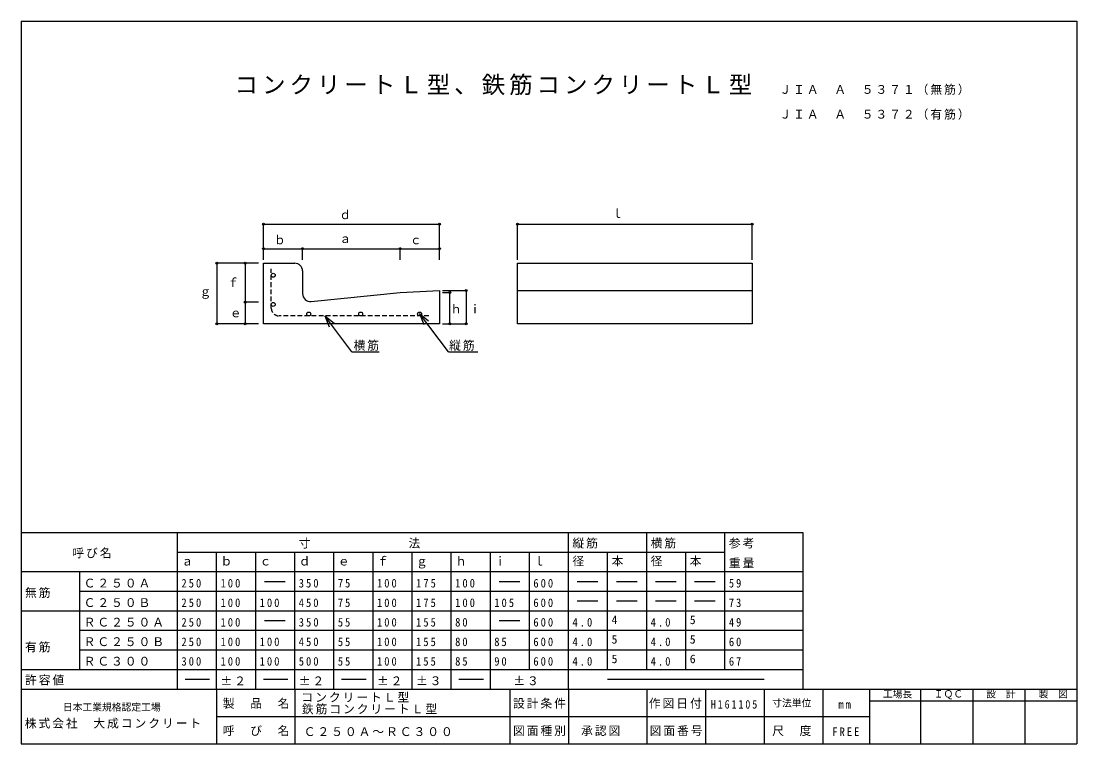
# Model space of a CAD drawing. Units: millimetres, scale not verified. Extents: x -1350 to 1350, y -950 to 900.
import ezdxf
from ezdxf.enums import TextEntityAlignment as Align

# ---------------------------------------------------------------- set-up
doc = ezdxf.new("R2010")
doc.units = ezdxf.units.MM
doc.header["$LTSCALE"] = 10
doc.header["$PDMODE"] = 32
doc.header["$PDSIZE"] = 5
doc.linetypes.add('DASHED1', pattern=[1.8, 1.2, -0.6])
for name, color, linetype in [('0-1', 7, 'Continuous'), ('0-2', 7, 'Continuous'), ('F-0', 2, 'Continuous')]:
    doc.layers.add(name, color=color, linetype=linetype)
doc.styles.add('ＭＳ ゴシック', font='')
doc.styles.get('ＭＳ ゴシック').set_extended_font_data('MS Gothic')

msp = doc.modelspace()

# ---------------------------------------------------------------- linework, layer by layer
at = {"layer": '0-1', "linetype": 'DASHED1'}
for p, q in [((-710.27, 165.39), (-710.27, 265.84)), ((-307.03, 145.39), (-690.27, 145.39))]:
    msp.add_line(p, q, dxfattribs=at)
at = {"layer": '0-1'}
for p, q in [((-630.27, 260.39), (-630.27, 202.49)), ((-608.28, 182.59), (-380.27, 205.39)), ((-80.27, 210.39), (519.73, 210.39))]:
    msp.add_line(p, q, dxfattribs=at)
for points in [[(-730.27, 125.39), (-730.27, 280.39), (-650.27, 280.39)], [(-380.27, 205.39), (-280.27, 210.39), (-280.27, 125.39), (-730.27, 125.39)]]:
    msp.add_lwpolyline(points, dxfattribs=at)
msp.add_lwpolyline([(-80.27, 280.39), (519.73, 280.39), (519.73, 125.39), (-80.27, 125.39)], close=True, dxfattribs=at)
for centre in [(-705.27, 249.42), (-705.27, 174.81), (-614.45, 150.39), (-481.63, 150.39), (-330.91, 150.39)]:
    msp.add_circle(centre, 5, dxfattribs=at)
for centre, start, end in [((-650.27, 260.39), 0, 90), ((-610.27, 202.49), 180, 275.71062)]:
    msp.add_arc(centre, 20, start, end, dxfattribs=at)
at = {"layer": '0-1', "linetype": 'DASHED1'}
msp.add_arc((-690.27, 165.39), 20, 180, 270, dxfattribs=at)
at = {"layer": '0-2', "color": 4}
for p, q in [((-730.27, 380.17), (-280.27, 380.17)), ((-730.27, 288.72), (-730.27, 380.17)), ((-280.27, 288.72), (-280.27, 380.17)), ((-80.27, 380.17), (519.73, 380.17)), ((-80.27, 288.72), (-80.27, 380.17)), ((519.73, 288.72), (519.73, 380.17)), ((-730.27, 317.51), (-630.27, 317.51)), ((-730.27, 288.72), (-730.27, 317.51)), ((-280.27, 288.72), (-280.27, 317.51)), ((-849.63, 280.39), (-849.63, 125.39)), ((-742.94, 280.39), (-849.63, 280.39)), ((-776.81, 280.39), (-776.81, 180.39)), ((-742.94, 280.39), (-776.81, 280.39)), ((-272.15, 210.39), (-212.16, 210.39)), ((-272.15, 205.39), (-253.52, 205.39)), ((-253.52, 125.39), (-253.52, 205.39)), ((-212.16, 210.39), (-212.16, 125.39)), ((-742.94, 125.39), (-849.63, 125.39)), ((-742.94, 125.39), (-776.81, 125.39)), ((-272.15, 125.39), (-253.52, 125.39)), ((-272.15, 125.39), (-212.16, 125.39))]:
    msp.add_line(p, q, dxfattribs=at)
at = {"layer": '0-2'}
for p, q in [((-572.96, 145.39), (-561.85, 117.52)), ((-331.53, 151.24), (-320.16, 123.48)), ((-504.19, 53.21), (-433.95, 53.21)), ((-256.91, 53.21), (-182.29, 53.21)), ((650, -410), (-1350, -410)), ((-950, -810), (-950, -410)), ((50, -810), (50, -410)), ((250, -760), (250, -410)), ((450, -760), (450, -410)), ((650, -810), (650, -410)), ((450, -460), (-950, -460)), ((-850, -810), (-850, -460)), ((-750, -810), (-750, -460)), ((-650, -810), (-650, -460)), ((-550, -810), (-550, -460)), ((-450, -810), (-450, -460)), ((-350, -810), (-350, -460)), ((-250, -810), (-250, -460)), ((-150, -810), (-150, -460)), ((-50, -760), (-50, -460)), ((150, -760), (150, -460)), ((350, -760), (350, -460)), ((650, -510), (-1350, -510)), ((-1200, -760), (-1200, -510)), ((-674.93, -535), (-727.61, -535)), ((-74.93, -535), (-127.61, -535)), ((125.07, -535), (72.39, -535)), ((225.07, -535), (172.39, -535)), ((325.07, -535), (272.39, -535)), ((425.07, -535), (372.39, -535)), ((650, -560), (-1200, -560)), ((125.07, -585), (72.39, -585)), ((225.07, -585), (172.39, -585)), ((325.07, -585), (272.39, -585)), ((425.07, -585), (372.39, -585)), ((650, -610), (-1350, -610)), ((-674.93, -635), (-727.61, -635)), ((-74.93, -635), (-127.61, -635)), ((650, -660), (-1200, -660)), ((650, -710), (-1200, -710)), ((650, -760), (-1350, -760)), ((-867.91, -785), (-930.29, -785)), ((-667.91, -785), (-730.29, -785)), ((-467.91, -785), (-530.29, -785)), ((-167.91, -785), (-230.29, -785)), ((550.56, -785), (150, -785))]:
    msp.add_line(p, q, dxfattribs=at)
at = {"layer": '0-2', "color": 4}
for points in [[(-630.27, 288.72), (-630.27, 317.51), (-380.27, 317.51)], [(-380.27, 288.72), (-380.27, 317.51), (-280.27, 317.51)], [(-742.94, 180.39), (-776.81, 180.39), (-776.81, 125.39)]]:
    msp.add_lwpolyline(points, dxfattribs=at)
at = {"layer": '0-2'}
for points in [[(-504.19, 53.21), (-572.96, 145.39), (-549.41, 126.8)], [(-256.91, 53.21), (-331.53, 151.24), (-307.8, 132.88)]]:
    msp.add_lwpolyline(points, dxfattribs=at)
at = {"layer": '0-2', "color": 4}
for p in [(-730.27, 380.17), (-280.27, 380.17), (-80.27, 380.17), (519.73, 380.17), (-730.27, 317.51), (-630.27, 317.51), (-380.27, 317.51), (-280.27, 317.51), (-849.63, 280.39), (-776.81, 280.39), (-253.52, 205.39), (-212.16, 210.39), (-776.81, 180.39), (-849.63, 125.39), (-776.81, 125.39), (-253.52, 125.39), (-212.16, 125.39)]:
    msp.add_point(p, dxfattribs=at)
at = {"layer": 'F-0'}
for p, q in [((-1350, 900), (-1350, -950)), ((-1350, 900), (1350, 900)), ((1350, 900), (1350, -950)), ((-1350, -810), (1350, -810)), ((-850, -810), (-850, -950)), ((-650, -810), (-650, -950)), ((-100, -810), (-100, -950)), ((50, -810), (50, -950)), ((250, -810), (250, -950)), ((400, -810), (400, -950)), ((550, -810), (550, -950)), ((700, -810), (700, -950)), ((820, -810), (820, -950)), ((950, -810), (950, -950)), ((1084, -810), (1084, -950)), ((1217, -810), (1217, -950)), ((820, -840), (1350, -840)), ((-850, -880), (820, -880)), ((-1350, -950), (1350, -950))]:
    msp.add_line(p, q, dxfattribs=at)

# ---------------------------------------------------------------- texts
at = {"layer": '0-2', "style": 'ＭＳ ゴシック'}
for s, p in [('ｄ', (-536.08, 386.65)), ('ｌ', (159.66, 389.87)), ('ｂ', (-703.57, 322.23)), ('ａ', (-536.08, 325.45)), ('ｃ', (-355.7, 322.23)), ('ｆ', (-822.75, 212.71)), ('ｇ', (-893.61, 190.17)), ('ｈ', (-252.63, 145.07)), ('ｉ', (-204.32, 145.07)), ('ｅ', (-816.31, 135.41)), ('ａ', (-940, -500)), ('ｂ', (-840, -500)), ('ｃ', (-740, -500)), ('ｄ', (-640, -500)), ('ｅ', (-540, -500)), ('ｆ', (-440, -500)), ('ｇ', (-340, -500)), ('ｈ', (-240, -500)), ('ｉ', (-140, -500)), ('ｌ', (-40, -500)), ('径', (60, -500)), ('本', (160, -500)), ('径', (260, -500)), ('本', (360, -500)), ('4', (160, -650)), ('5', (360, -650)), ('5', (160, -700)), ('5', (360, -700)), ('5', (160, -750)), ('6', (360, -750))]:
    msp.add_text(s, height=21.99, dxfattribs=at).set_placement(p, align=Align.BOTTOM_LEFT)
at = {"layer": '0-2', "color": 3, "insert": (-803.98, 710.21), "char_height": 43.99, "attachment_point": 7, "style": 'ＭＳ ゴシック'}
msp.add_mtext('\\T1.17;コンクリートＬ型、鉄筋コンクリートＬ型', dxfattribs=at)
at = {"layer": '0-2', "char_height": 21.99, "attachment_point": 7, "style": 'ＭＳ ゴシック'}
for s, insert in [('\\T1.17;ＪＩＡ\u3000Ａ\u3000５３７１（無筋）', (589.34, 710.88)), ('\\T1.17;ＪＩＡ\u3000Ａ\u3000５３７２（有筋）', (589.34, 647.4)), ('\\T1.17;横筋', (-499.8, 56.13)), ('\\T1.17;縦筋', (-255.45, 56.13)), ('\\T1.17;寸\u3000\u3000\u3000\u3000\u3000\u3000\u3000法', (-640, -450)), ('\\T1.17;縦筋', (60, -450)), ('\\T1.17;横筋', (260, -450)), ('\\T1.17;参考', (460, -450)), ('\\T1.17;呼び名', (-1218.95, -475.14)), ('\\T1.17;重量', (460, -500)), ('\\T1.17;Ｃ２５０Ａ', (-1190, -550)), ('\\T1.38;\\W0.9;250', (-940, -550)), ('\\T1.38;\\W0.9;100', (-840, -550)), ('\\T1.38;\\W0.9;350', (-640, -550)), ('\\T1.36;\\W0.9;75', (-540, -550)), ('\\T1.38;\\W0.9;100', (-440, -550)), ('\\T1.38;\\W0.9;175', (-340, -550)), ('\\T1.38;\\W0.9;100', (-240, -550)), ('\\T1.38;\\W0.9;600', (-40, -550)), ('\\T1.36;\\W0.9;59', (460, -550)), ('\\T1.17;無筋', (-1340, -576.53)), ('\\T1.17;Ｃ２５０Ｂ', (-1190, -600)), ('\\T1.38;\\W0.9;250', (-940, -600)), ('\\T1.38;\\W0.9;100', (-840, -600)), ('\\T1.38;\\W0.9;100', (-740, -600)), ('\\T1.38;\\W0.9;450', (-640, -600)), ('\\T1.36;\\W0.9;75', (-540, -600)), ('\\T1.38;\\W0.9;100', (-440, -600)), ('\\T1.38;\\W0.9;175', (-340, -600)), ('\\T1.38;\\W0.9;100', (-240, -600)), ('\\T1.38;\\W0.9;105', (-140, -600)), ('\\T1.38;\\W0.9;600', (-40, -600)), ('\\T1.36;\\W0.9;73', (460, -600)), ('\\T1.17;ＲＣ２５０Ａ', (-1190, -650)), ('\\T1.38;\\W0.9;250', (-940, -650)), ('\\T1.38;\\W0.9;100', (-840, -650)), ('\\T1.38;\\W0.9;350', (-640, -650)), ('\\T1.36;\\W0.9;55', (-540, -650)), ('\\T1.38;\\W0.9;100', (-440, -650)), ('\\T1.38;\\W0.9;155', (-340, -650)), ('\\T1.36;\\W0.9;80', (-240, -650)), ('\\T1.38;\\W0.9;600', (-40, -650)), ('\\T1.38;\\W0.9;4.0', (60, -650)), ('\\T1.38;\\W0.9;4.0', (260, -650)), ('\\T1.36;\\W0.9;49', (460, -650)), ('\\T1.17;有筋', (-1340, -715.78)), ('\\T1.17;ＲＣ２５０Ｂ', (-1190, -700)), ('\\T1.38;\\W0.9;250', (-940, -700)), ('\\T1.38;\\W0.9;100', (-840, -700)), ('\\T1.38;\\W0.9;100', (-740, -700)), ('\\T1.38;\\W0.9;450', (-640, -700)), ('\\T1.36;\\W0.9;55', (-540, -700)), ('\\T1.38;\\W0.9;100', (-440, -700)), ('\\T1.38;\\W0.9;155', (-340, -700)), ('\\T1.36;\\W0.9;80', (-240, -700)), ('\\T1.36;\\W0.9;85', (-140, -700)), ('\\T1.38;\\W0.9;600', (-40, -700)), ('\\T1.38;\\W0.9;4.0', (60, -700)), ('\\T1.38;\\W0.9;4.0', (260, -700)), ('\\T1.36;\\W0.9;60', (460, -700)), ('\\T1.17;ＲＣ３００', (-1190, -750)), ('\\T1.38;\\W0.9;300', (-940, -750)), ('\\T1.38;\\W0.9;100', (-840, -750)), ('\\T1.38;\\W0.9;100', (-740, -750)), ('\\T1.38;\\W0.9;500', (-640, -750)), ('\\T1.36;\\W0.9;55', (-540, -750)), ('\\T1.38;\\W0.9;100', (-440, -750)), ('\\T1.38;\\W0.9;155', (-340, -750)), ('\\T1.36;\\W0.9;85', (-240, -750)), ('\\T1.36;\\W0.9;90', (-140, -750)), ('\\T1.38;\\W0.9;600', (-40, -750)), ('\\T1.38;\\W0.9;4.0', (60, -750)), ('\\T1.38;\\W0.9;4.0', (260, -750)), ('\\T1.36;\\W0.9;67', (460, -750)), ('\\T1.17;許容値', (-1340, -800)), ('\\T1.17;±２', (-840, -800)), ('\\T1.17;±２', (-640, -800)), ('\\T1.17;±２', (-440, -800)), ('\\T1.17;±３', (-340, -800)), ('\\T1.17;±３', (-91.11, -800)), ('\\T1.17;コンクリートＬ型', (-633.06, -843.37)), ('\\T1.17;鉄筋コンクリートＬ型', (-631.99, -874.54)), ('\\T1.17;Ｃ２５０Ａ～ＲＣ３００', (-627.14, -930.22))]:
    msp.add_mtext(s, dxfattribs=dict(at, insert=insert))
at = {"layer": 'F-0', "color": 4, "style": 'ＭＳ ゴシック'}
for s, p in [('寸法単位', (570.88, -860)), ('工場長', (853.95, -836.76)), ('ＩＱＣ', (983.95, -836.76)), ('設\u3000計', (1117.95, -836.76)), ('製\u3000図', (1251.95, -836.76)), ('日本工業規格認定工場', (-1243.11, -870.61))]:
    msp.add_text(s, height=18.33, dxfattribs=at).set_placement(p, align=Align.BOTTOM_LEFT)
at = {"layer": 'F-0', "color": 7, "char_height": 21.99, "attachment_point": 7, "style": 'ＭＳ ゴシック'}
for s, insert in [('\\T1.17;製\u3000品\u3000名', (-834.17, -860)), ('\\T1.17;設計条件', (-92.05, -860)), ('\\T1.17;作図日付', (255.36, -860)), ('\\T1.39;\\W0.85;H161105', (413.79, -860)), ('\\T1.36;\\W0.9;mm', (740.15, -860)), ('\\T1.17;株式会社\u3000大成コンクリート', (-1340.61, -911.02)), ('\\T1.17;呼\u3000び\u3000名', (-834.17, -930)), ('\\T1.17;図面種別', (-92.05, -930)), ('\\T1.17;承認図', (82.19, -930)), ('\\T1.17;図面番号', (257.38, -930)), ('\\T1.17;尺\u3000度', (570.88, -930)), ('\\T1.38;\\W0.9;FREE', (724.6, -930))]:
    msp.add_mtext(s, dxfattribs=dict(at, insert=insert))

doc.saveas('drawing.dxf')
